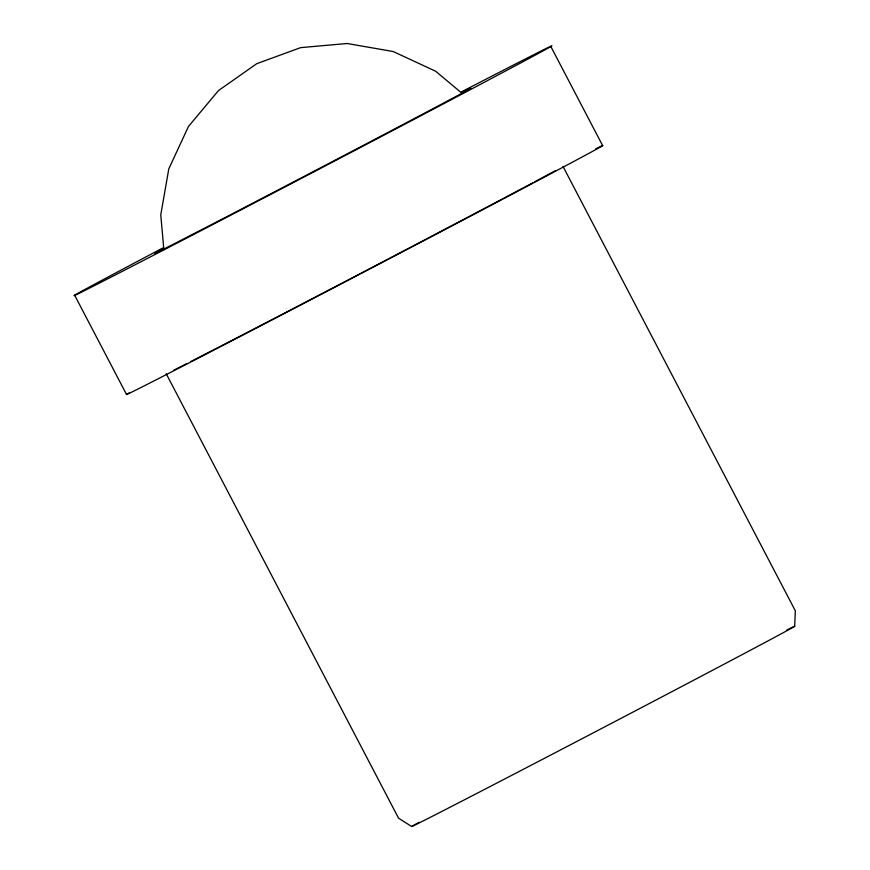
<?xml version="1.0" encoding="UTF-8"?>
<svg xmlns="http://www.w3.org/2000/svg" width="870" height="870" viewBox="0 0 870 870"><rect width="100%" height="100%" fill="white"/><g stroke="black" fill="none" stroke-linecap="round" stroke-linejoin="round"><path stroke-width="1.3" d="M794.68 626.313L795.332 610.816L562.977 166.377M411.662 826.5L398.558 818.191L166.213 373.741M462.296 93.525L435.652 71.242L393.251 51.547L347.184 43.5L300.618 47.643L256.715 63.706L218.468 90.589L188.485 126.444L168.802 168.856L160.765 214.912L163.854 249.505M550.786 46.425L602.66 145.638M74.668 295.278L126.531 394.48M789.057 628.923A216.141 1.131 -27.6 0 1 599.68 729.506A216.141 1.131 -27.6 0 1 419.09 822.291M786.578 630.152A216.141 1.131 -27.6 0 1 788.285 629.304M461.687 91.741A268.678 1.403 -27.6 0 1 487.352 80.649A268.678 1.403 -27.6 0 1 138.798 262.86A268.678 1.403 -27.6 0 1 162.984 247.896M461.785 92.579A178.665 0.935 -27.6 0 1 313.385 171.564A178.665 0.935 -27.6 0 1 163.245 248.657M555.288 170.737A223.894 1.174 -27.6 0 1 534.593 181.874M532.592 182.939A223.894 1.174 -27.6 0 1 503.686 198.295M502.316 199.012A223.894 1.174 -27.6 0 1 412.456 246.319M411.292 246.928A223.894 1.174 -27.6 0 1 360.985 273.267M359.788 273.898A223.894 1.174 -27.6 0 1 190.987 361.452M186.506 363.736A223.894 1.174 -27.6 0 1 173.695 370.218M595.667 148.879A268.678 1.403 -27.6 0 1 375.84 265.763A268.678 1.403 -27.6 0 1 129.141 392.914"/></g></svg>
